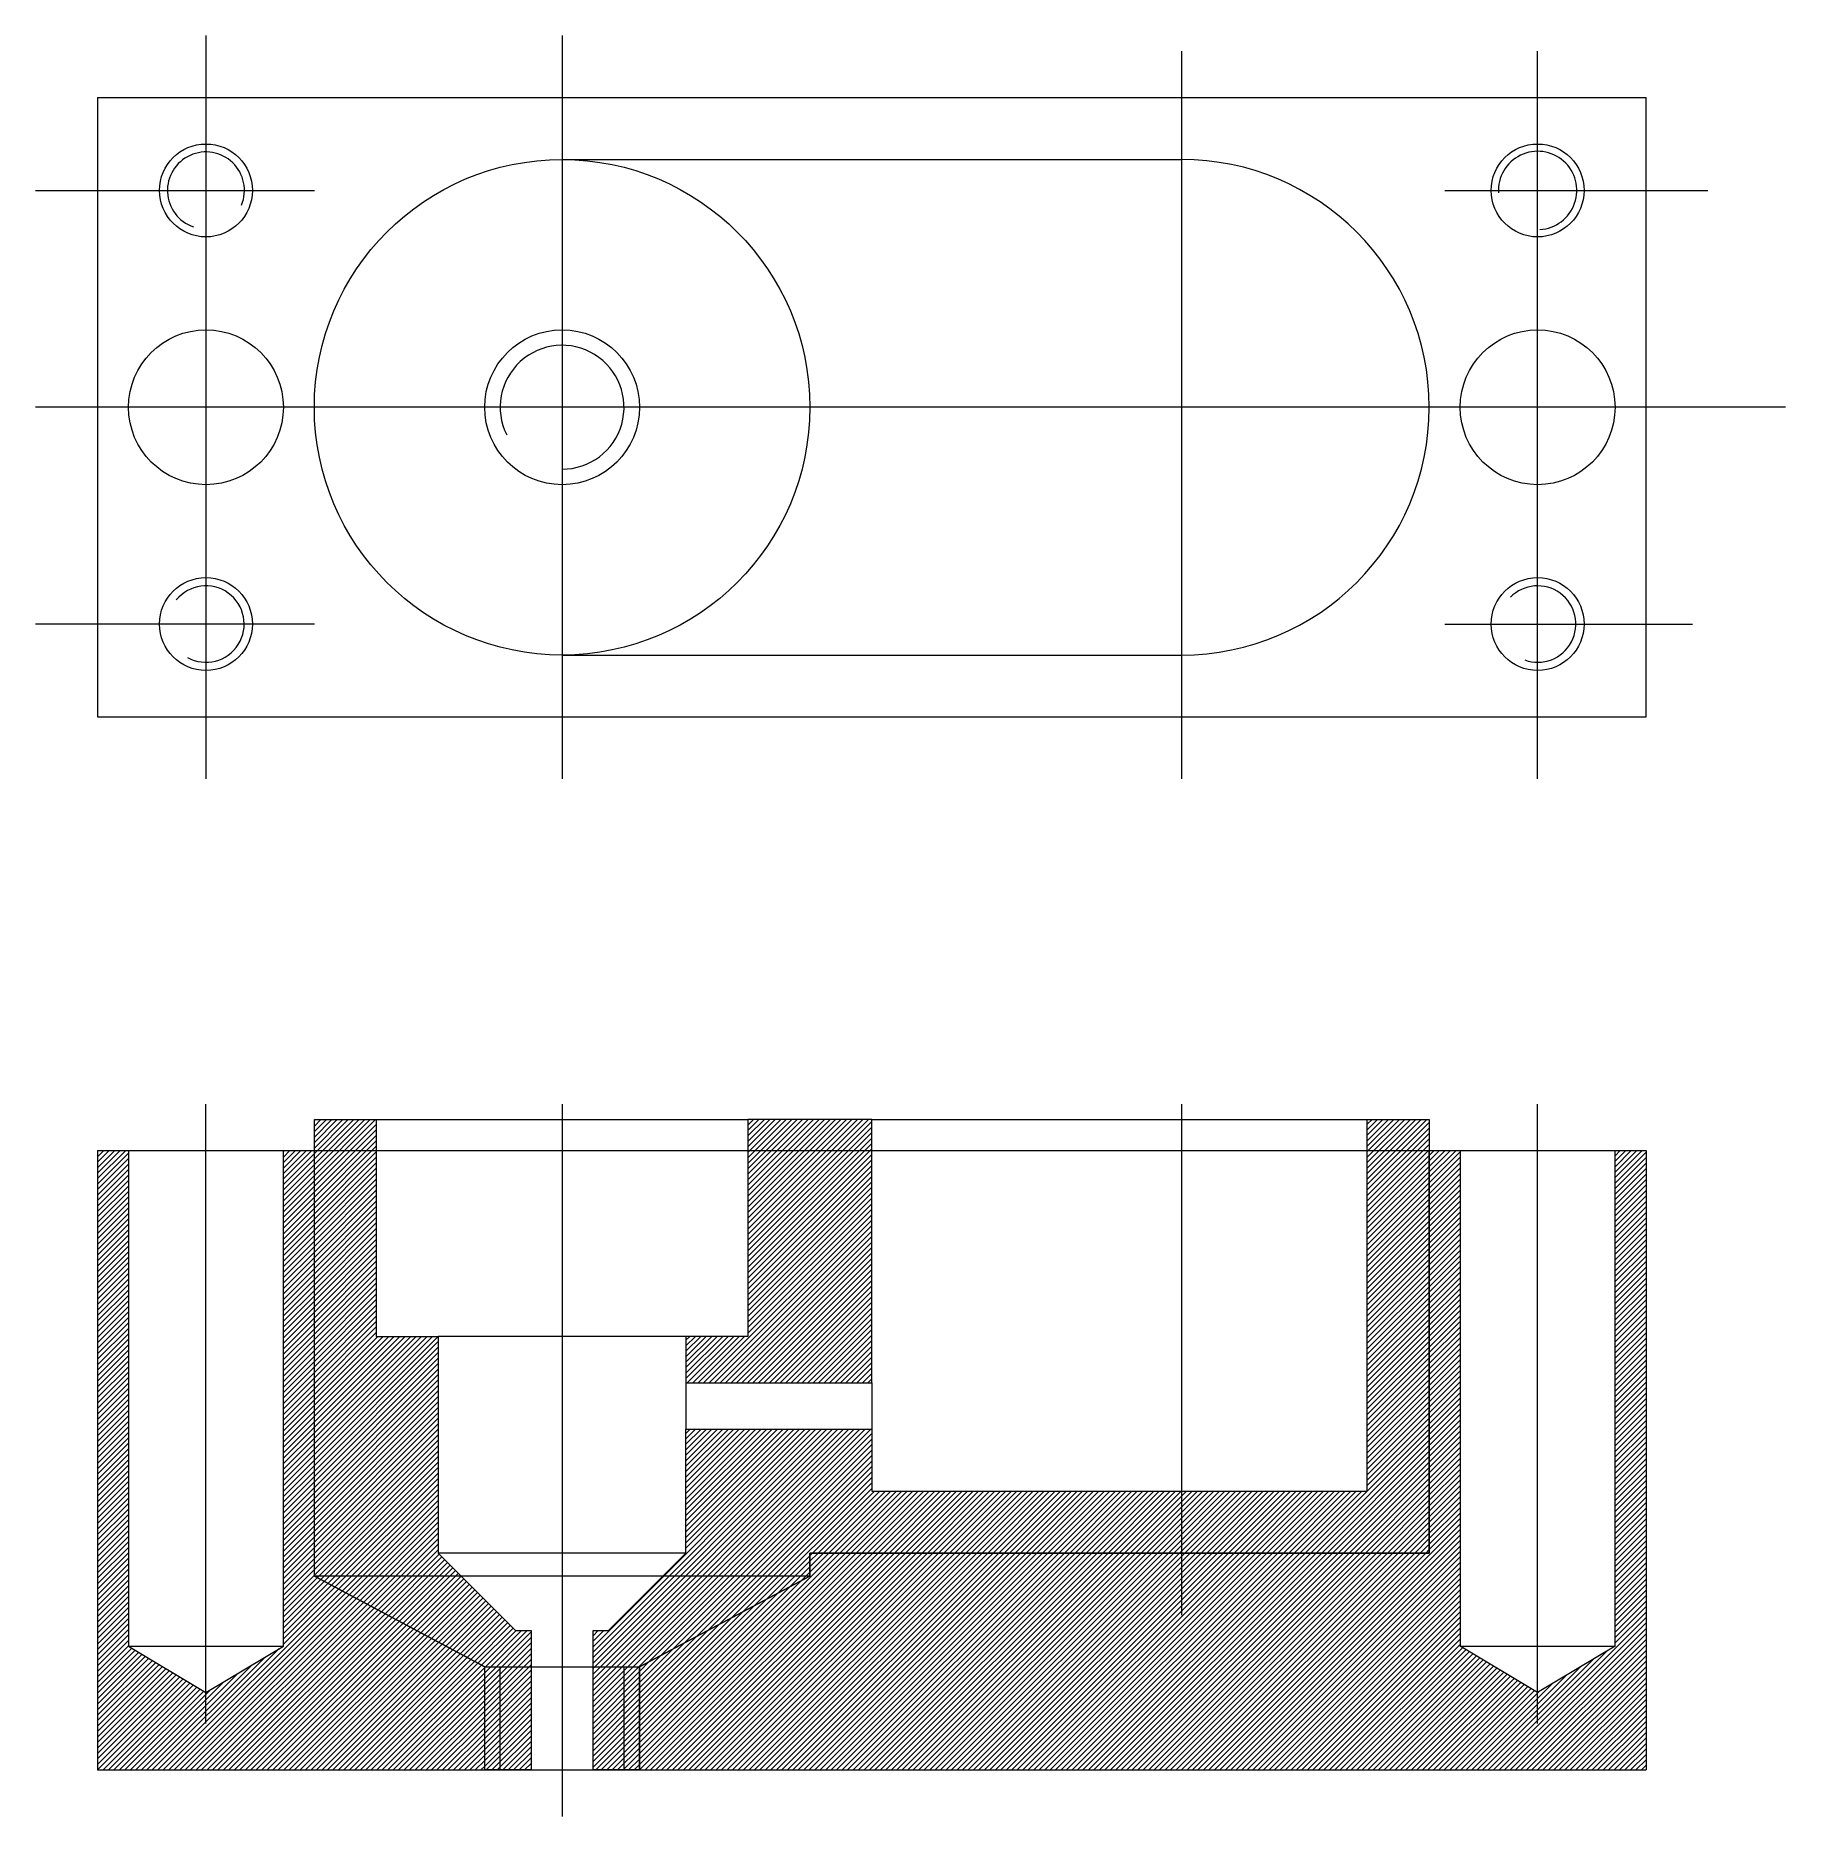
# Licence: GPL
# Model space of a CAD drawing. Header units: millimetres. Extents: x -2 to 54.5, y -1.5 to 56.
import ezdxf

# ---------------------------------------------------------------- set-up
doc = ezdxf.new("R2010")
doc.units = ezdxf.units.MM
doc.linetypes.add('CENTERX2', pattern=[101.6, 63.5, -12.7, 12.7, -12.7])
doc.layers.get('0').update_dxf_attribs({"linetype": 'CONTINUOUS', "lineweight": 0, "true_color": 0xffffff})
for name, color, linetype, lineweight, true_color in [('centres', 7, 'CONTINUOUS', 0, 0xffffff), ('main hatch', 7, 'CONTINUOUS', 0, 0xffffff), ('silicone', 7, 'CONTINUOUS', 0, 0xffffff)]:
    doc.layers.add(name, color=color, linetype=linetype, lineweight=lineweight, true_color=true_color)
pattern_1 = [(45, (0, 0), (-0.08838835, 0.08838835), [])]

msp = doc.modelspace()

# ---------------------------------------------------------------- hatches: boundary and pattern name
at = {"layer": 'main hatch'}
h = msp.add_hatch(dxfattribs=at)
h.set_pattern_fill('ANSI31', color=256, scale=0.445422, style=0)
h.set_pattern_definition(pattern_1)
h.paths.add_polyline_path([(7, 6.254), (12.5, 3.329), (12.5, 0), (0, 0), (0, 20), (1, 20), (1, 4), (3.5, 2.5), (6, 4), (6, 20), (7, 20)])
h = msp.add_hatch(dxfattribs=at)
h.set_pattern_fill('ANSI31', color=256, scale=0.445422, style=0)
h.set_pattern_definition(pattern_1)
h.paths.add_polyline_path([(17.5, 3.329), (23, 6.254), (23, 7), (43, 7), (43, 20), (44, 20), (44, 4), (46.5, 2.5), (49, 4), (49, 20), (50, 20), (50, 0), (17.5, 0)])
at = {"layer": 'silicone', "linetype": 'CONTINUOUS', "true_color": 0x0000ff}
h = msp.add_hatch(dxfattribs=at)
h.set_pattern_fill('ANSI31', color=5, scale=0.222711, style=0)
h.set_pattern_definition(pattern_1)
h.paths.add_polyline_path([(7, 6.254), (12.5, 3.329), (12.5, 0), (14, 0), (14, 4.5), (13.5, 4.5), (11, 7), (11, 11.75), (11, 14), (9, 14), (9, 21), (8.75, 21), (7.25, 21), (7, 21), (7, 20)])
h = msp.add_hatch(dxfattribs=at)
h.set_pattern_fill('ANSI31', color=5, scale=0.222711, style=0)
h.set_pattern_definition(pattern_1)
h.paths.add_polyline_path([(17.5, 3.329), (23, 6.254), (23, 7), (43, 7), (43, 20), (43, 21), (42.75, 21), (41.25, 21), (41, 21), (41, 11.75), (41, 9), (36, 9), (30, 9), (25, 9), (25, 11), (19, 11), (19, 7), (16.5, 4.5), (16, 4.5), (16, 0), (17.5, 0)])
h = msp.add_hatch(dxfattribs=at)
h.set_pattern_fill('ANSI31', color=5, scale=0.222711, style=0)
h.set_pattern_definition(pattern_1)
h.paths.add_polyline_path([(21, 14), (21, 21), (25, 21), (25, 12.5), (19, 12.5), (19, 14)])

# ---------------------------------------------------------------- linework, layer by layer
for p, q in [((0, 54), (0, 34)), ((0, 54), (50, 54)), ((50, 34), (50, 54)), ((15, 52), (35, 52)), ((3.5, 44), (3.5, 44)), ((15, 36), (35, 36)), ((0, 34), (50, 34)), ((0, 20), (0, 0)), ((0, 20), (1, 20)), ((1, 20), (1, 4)), ((1, 20), (2, 20)), ((2, 20), (5, 20)), ((5, 20), (6, 20)), ((6, 4), (6, 20)), ((6, 20), (7, 20)), ((7, 6.254), (7, 20)), ((7, 20), (43, 20)), ((43, 7), (43, 20)), ((43, 20), (44, 20)), ((44, 20), (44, 4)), ((44, 20), (45, 20)), ((45, 20), (48, 20)), ((48, 20), (49, 20)), ((49, 4), (49, 20)), ((49, 20), (50, 20)), ((50, 20), (50, 0)), ((23, 6.254), (23, 7)), ((23, 7), (43, 7)), ((7, 6.254), (12.5, 3.329)), ((23, 6.254), (7, 6.254)), ((17.5, 3.329), (23, 6.254)), ((1, 4), (6, 4)), ((1, 4), (3.5, 2.5)), ((3.5, 2.5), (6, 4)), ((44, 4), (49, 4)), ((46.5, 2.5), (44, 4)), ((49, 4), (46.5, 2.5)), ((12.5, 0), (12.5, 3.329)), ((12.5, 3.329), (17.5, 3.329)), ((13, 0), (13, 3.329)), ((17, 0), (17, 3.329)), ((17.5, 0), (17.5, 3.329)), ((0, 0), (12.5, 0)), ((12.5, 0), (14, 0)), ((14, 0), (16, 0)), ((16, 0), (17.5, 0)), ((17.5, 0), (50, 0))]:
    msp.add_line(p, q)
for centre, radius in [((3.5, 51), 1.5), ((46.5, 51), 1.5), ((15, 44), 8), ((3.5, 44), 2.5), ((15, 44), 2.5), ((46.5, 44), 2.5), ((3.5, 37), 1.5), ((46.5, 37), 1.5)]:
    msp.add_circle(centre, radius)
for centre, radius, start, end in [((3.5, 51), 1.244, 337.71809, 251.07298), ((35, 44), 8, 270, 90), ((46.5, 51), 1.265, 273.40401, 183.61826), ((15, 44), 2, 270, 206.56505), ((3.5, 37), 1.234, 240.95447, 140.94391), ((46.5, 37), 1.233, 250.19179, 135.54393)]:
    msp.add_arc(centre, radius, start, end)
at = {"layer": 'centres', "linetype": 'CENTERX2'}
for p, q in [((3.5, 56), (3.5, 32)), ((15, 56), (15, 32)), ((35, 55.5), (35, 32)), ((46.5, 32), (46.5, 55.5)), ((-2, 51), (7, 51)), ((43.5, 51), (52, 51)), ((54.5, 44), (-2, 44)), ((7, 37), (-2, 37)), ((43.5, 37), (51.5, 37)), ((3.5, 1.5), (3.5, 21.5)), ((15, 21.5), (15, -1.5)), ((35, 21.5), (35, 5)), ((46.5, 1.5), (46.5, 21.5))]:
    msp.add_line(p, q, dxfattribs=at)
at = {"layer": 'silicone', "color": 5, "linetype": 'CONTINUOUS', "true_color": 0x0000ff}
for p, q in [((7, 21), (9, 21)), ((7, 6.254), (7, 21)), ((9, 21), (9, 14)), ((9, 21), (21, 21)), ((25, 21), (21, 21)), ((21, 21), (21, 14)), ((25, 12.5), (25, 21)), ((25, 21), (41, 21)), ((41, 9), (41, 21)), ((41, 21), (43, 21)), ((43, 21), (43, 7)), ((9, 14), (11, 14)), ((11, 14), (11, 7)), ((19, 14), (11, 14)), ((21, 14), (19, 14)), ((19, 14), (19, 12.5)), ((19, 12.5), (25, 12.5)), ((19, 12.5), (19, 11)), ((25, 12.5), (25, 11)), ((19, 7), (19, 11)), ((19, 11), (25, 11)), ((25, 11), (25, 9)), ((25, 9), (41, 9)), ((11, 7), (13.5, 4.5)), ((19, 7), (11, 7)), ((16.5, 4.5), (19, 7)), ((43, 7), (23, 7)), ((23, 7), (23, 6.254)), ((12.5, 3.329), (7, 6.254)), ((23, 6.254), (17.5, 3.329)), ((13.5, 4.5), (14, 4.5)), ((14, 4.5), (14, 0)), ((16, 0), (16, 4.5)), ((16, 4.5), (16.5, 4.5)), ((12.5, 0), (12.5, 3.329)), ((17.5, 3.329), (17.5, 0)), ((14, 0), (12.5, 0)), ((17.5, 0), (16, 0))]:
    msp.add_line(p, q, dxfattribs=at)
at = {"layer": 'silicone', "color": 1, "true_color": 0xff0000}
for p, q in [((13.5, 4.5), (14, 4.5)), ((16, 4.5), (16.5, 4.5))]:
    msp.add_line(p, q, dxfattribs=at)

doc.saveas('drawing.dxf')
